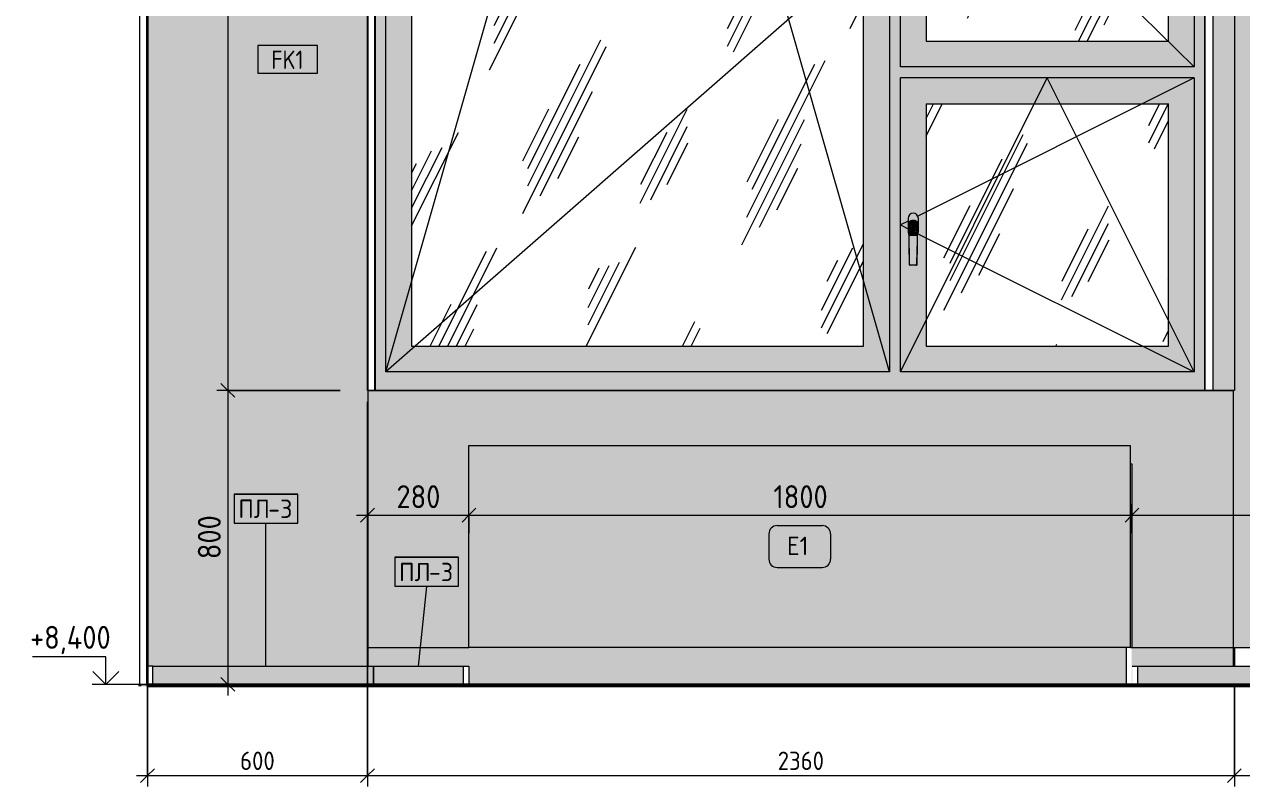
# Model space of a CAD drawing. Header units: millimetres. Extents: x -3511 to 67671, y -1987 to 16130.
# Drawn here: x 24917 to 28230, y 8122 to 10196 of the extents above; entities that cross this region are included whole.
import ezdxf

# ---------------------------------------------------------------- set-up
doc = ezdxf.new("R2010")
doc.units = ezdxf.units.MM
for name, color, linetype, lineweight in [('A-ANNO-DIMS', 7, 'Continuous', 9), ('A-ANNO-DIMS-25', 7, 'Continuous', 9), ('A-GENM', 7, 'Continuous', 9), ('A-GENM-IDEN', 7, 'Continuous', 9), ('A-GLAZ', 7, 'Continuous', 9), ('A-WALL', 7, 'Continuous', 9), ('A-WALL-IDEN', 7, 'Continuous', 9), ('A-WALL-PATT', 7, 'Continuous', 9), ('G-ANNO-DIMS', 7, 'Continuous', 9), ('G-ANNO-DIMS-1', 7, 'Continuous', 20), ('I-WALL', 7, 'Continuous', 9), ('Знаки', 7, 'Continuous', 9), ('Марки для знаков', 7, 'Continuous', 9)]:
    doc.layers.add(name, color=color, linetype=linetype, lineweight=lineweight)
for name, color, linetype, lineweight, true_color in [('A-FLOR-FNSH-1', 7, 'Continuous', 30, 0x3c3c3c), ('A-WALL-4', 7, 'Continuous', 40, 0x3c3c3c), ('A-WALL-FNSH-3', 7, 'Continuous', 30, 0x3c3c3c)]:
    doc.layers.add(name, color=color, linetype=linetype, lineweight=lineweight, true_color=true_color)
doc.styles.add('GOST Common_5', font='GOST_Common.ttf', dxfattribs={"height": 50})
doc.styles.add('GOST Common_6', font='GOST_Common.ttf', dxfattribs={"width": 0.9, "height": 50})
doc.styles.add('ISOCPEUR_2', font='isocpeur.ttf', dxfattribs={"width": 0.9, "height": 62.5})
doc.styles.add('ISOCPEUR_3', font='isocpeur.ttf', dxfattribs={"width": 0.9, "height": 50})
doc.dimstyles.new('ISO-2_0_0_9К_Средний_округл2', dxfattribs={"dimscale": 304.8, "dimtxt": 49.799059, "dimasz": 0.123031, "dimexe": 0.098425, "dimexo": 0, "dimgap": 0, "dimtad": 1, "dimdec": 0, "dimrnd": 10, "dimzin": 0, "dimdsep": 46, "dimtxsty": 'ISOCPEUR_3', "dimblk1": 'OBLIQUE', "dimblk2": 'OBLIQUE', "dimsah": 1, "dimcen": 0.09, "dimdle": 0.098425, "dimazin": 0, "dimtfac": 1, "dimtdec": 4, "dimtix": 1, "dimtmove": 0, "dimatfit": 3, "dimfxl": 1, "dimtvp": 1, "dimtolj": 1, "dimtzin": 0, "dimarcsym": 2})
doc.dimstyles.new('ISO-2_5_0_9К_БОЛЬШОЙ_1', dxfattribs={"dimscale": 304.8, "dimtxt": 62.248823, "dimasz": 0.123031, "dimexe": 0.098425, "dimexo": 0.246063, "dimgap": 0, "dimtad": 1, "dimdec": 0, "dimrnd": 10, "dimzin": 0, "dimdsep": 46, "dimtxsty": 'ISOCPEUR_2', "dimblk1": 'OBLIQUE', "dimblk2": 'OBLIQUE', "dimsah": 1, "dimcen": 0.09, "dimdle": 0.098425, "dimazin": 0, "dimtfac": 1, "dimtdec": 4, "dimtix": 1, "dimtmove": 0, "dimatfit": 3, "dimfxl": 1, "dimtvp": 1, "dimtolj": 1, "dimtzin": 0, "dimarcsym": 2})
pattern_1 = [(63.435, (12217.37, 31.75), (-255.583, 766.747), [317.5, -190.5, 317.5, -190.5, -403.903]), (63.435, (12217.37, 31.75), (-255.583, 766.747), [-1016, 127, -276.903]), (63.435, (12201.5, 47.6), (-255.583, 766.747), [254, -317.5, 190.5, -190.5, -467.403]), (63.435, (12201.5, 47.6), (-255.583, 766.747), [-952.5, 222.25, -245.153]), (63.435, (12201.5, 95.25), (-255.583, 766.747), [190.5, -381, 127, -190.5, -530.903]), (63.435, (12201.5, 95.25), (-255.583, 766.747), [-889, 285.75, -245.153]), (63.435, (12249.1, 47.6), (-255.583, 766.747), [190.5, -381, 158.75, -6404.65]), (63.435, (12296.74, 95.25), (-255.583, 766.747), [95.25, -476.25, 63.5, -6499.9]), (63.435, (12217.37, 174.6), (-255.583, 766.747), [63.5, -476.25, 63.5, -254, -562.653]), (63.435, (12217.37, 174.6), (-255.583, 766.747), [-857.25, 158.75, -403.903]), (63.435, (12503.1, 127), (-255.583, 766.747), [317.5, -476.25, 381, -251.503]), (63.435, (12503.1, 79.4), (-255.583, 766.747), [444.5, -317.5, 476.25, -188.003]), (63.435, (12534.87, 95.25), (-255.583, 766.747), [508, -254, 381, -276.903]), (63.435, (12582.5, 142.9), (-255.583, 766.747), [317.5, -444.5, 254, -403.903]), (63.435, (12534.87, 238.1), (-255.583, 766.747), [158.75, -635, 190.5, -435.653]), (63.435, (12630.1, 190.5), (-255.583, 766.747), [127, -635, 127, -530.903])]

# ---------------------------------------------------------------- blocks, each defined once
blk = doc.blocks.new('120_Окно_СКБ_2Ст - 120_Окно_СКБ_2Ст 2300х2500 _мал створка справа_-22272277-Развертка 3_45-1')
at = {"layer": 'A-GLAZ'}
h = blk.add_hatch(color=256, dxfattribs=at)
h.paths.add_polyline_path([(10776.2, 9200), (10799, 9200), (10799, 11700), (8540, 11700), (8540, 11680), (8541, 11680), (8541, 9200), (10700, 9200)])
h.paths.add_polyline_path([(10554.9, 9250), (9970, 9250), (9970, 10050), (10770, 10050), (10770, 9250), (10600.3, 9250)])
h.paths.add_polyline_path([(8784.8, 9250), (8570, 9250), (8570, 11650), (9940, 11650), (9940, 9250), (9227.3, 9250)])
h.paths.add_polyline_path([(9970, 10080), (9970, 11650), (10770, 11650), (10770, 10080), (9988.3, 10080)])
h = blk.add_hatch(color=256, dxfattribs=at)
h.paths.add_polyline_path([(8590, 9250), (9940, 9250), (9940, 11650), (8570, 11650), (8570, 9250)])
h.paths.add_polyline_path([(8640, 9320), (8640, 11580), (9870, 11580), (9870, 9320), (8784.8, 9320)])
h.paths.add_polyline_path([(9905.4, 10340.5), (9896.4, 10340.7), (9895.1, 10341.3), (9895, 10341.6), (9893.8, 10423.8), (9892.9, 10425), (9891.5, 10428.4), (9891, 10432), (9891.1, 10469), (9891.5, 10471.6), (9892.9, 10475), (9895.1, 10477.9), (9898, 10480.1), (9901.4, 10481.5), (9905, 10482), (9908.6, 10481.5), (9912, 10480.1), (9914.9, 10477.9), (9917.1, 10475), (9918.5, 10471.6), (9919, 10468), (9918.8, 10430.4), (9918.5, 10428.4), (9917.1, 10425), (9916.1, 10423.4), (9915.7, 10400.4), (9914.9, 10341.3), (9913.9, 10340.7), (9912, 10340.5), (9907.2, 10340.5)])
h = blk.add_hatch(color=256, dxfattribs=at)
h.paths.add_polyline_path([(9990, 10080), (10770, 10080), (10770, 11650), (9970, 11650), (9970, 10080), (9988.3, 10080)])
h.paths.add_polyline_path([(10700, 10150), (10040, 10150), (10040, 11580), (10700, 11580), (10700, 10332.6)])
h.paths.add_polyline_path([(10012, 10755.5), (9996.4, 10755.7), (9995.1, 10756.3), (9995, 10756.6), (9993.8, 10838.8), (9992.9, 10840), (9991.5, 10843.4), (9991, 10847.2), (9991, 10883), (9991.5, 10886.6), (9992.9, 10890), (9995.1, 10892.9), (9998, 10895.1), (10001.8, 10896.6), (10005, 10897), (10008.6, 10896.5), (10012, 10895.1), (10014.9, 10892.9), (10017.1, 10890), (10018.5, 10886.6), (10019, 10883), (10019, 10847), (10018.5, 10843.4), (10017.1, 10840), (10016.1, 10838.6), (10015.7, 10815.4), (10014.9, 10756.3), (10013.9, 10755.7), (10012.8, 10755.5)])
h = blk.add_hatch(dxfattribs=at)
h.set_pattern_fill('FP_13', color=256, style=0, pattern_type=2)
h.set_pattern_definition(pattern_1)
h.paths.add_polyline_path([(8640, 9320), (9870, 9320), (9870, 11580), (8640, 11580), (8640, 9363.7)])
h = blk.add_hatch(dxfattribs=at)
h.set_pattern_fill('FP_13', color=256, style=0, pattern_type=2)
h.set_pattern_definition(pattern_1)
h.paths.add_polyline_path([(10554.9, 10150), (10700, 10150), (10700, 11580), (10040, 11580), (10040, 10150)])
h = blk.add_hatch(color=256, dxfattribs=at)
h.paths.add_polyline_path([(9990, 9250), (10770, 9250), (10770, 10050), (9970, 10050), (9970, 9250)])
h.paths.add_polyline_path([(10040, 9320), (10040, 9980), (10700, 9980), (10700, 9320), (10112.4, 9320)])
h.paths.add_polyline_path([(10001.4, 9540.5), (9996.4, 9540.7), (9995.1, 9541.3), (9995, 9541.6), (9993.8, 9623.8), (9992.9, 9625), (9991.5, 9628.4), (9991, 9632), (9991, 9668), (9991.5, 9671.6), (9992.9, 9675), (9995.1, 9677.9), (9998, 9680.1), (10001.8, 9681.6), (10005, 9682), (10008.6, 9681.5), (10012, 9680.1), (10014.9, 9677.9), (10017.1, 9675), (10018.5, 9671.6), (10019, 9666.5), (10019, 9632), (10018.5, 9628.4), (10017.1, 9625), (10016.1, 9623.6), (10015.7, 9600.4), (10014.9, 9541.3), (10013.9, 9540.7), (10012, 9540.5), (10001.8, 9540.5)])
h = blk.add_hatch(dxfattribs=at)
h.set_pattern_fill('FP_13', color=256, style=0, pattern_type=2)
h.set_pattern_definition(pattern_1)
h.paths.add_polyline_path([(10700, 9320), (10700, 9980), (10040, 9980), (10040, 9320), (10554.9, 9320)])
h = blk.add_hatch(color=256, dxfattribs=at)
h.paths.add_polyline_path([(9992.9, 9650.3), (9993.1, 9651.9), (9993, 9650.8)])
h.paths.add_polyline_path([(9993.9, 9623.6), (9993, 9649.7), (9992.9, 9653.7), (9993.1, 9654), (9993.4, 9654.4), (9993.8, 9656.1), (9994.5, 9657.3), (9996.5, 9659.6), (9996.6, 9659.2), (9997.2, 9660), (9997.3, 9660.2), (9999.2, 9661.4), (10002, 9662.2), (10006.1, 9662.5), (10009.7, 9661.8), (10012.6, 9660.3), (10014.8, 9658.2), (10016.4, 9655.7), (10017, 9653.8), (10016.9, 9653.5), (10017.3, 9652), (10017.1, 9649.7), (10016.5, 9638.4), (10016.1, 9623.6), (10017.1, 9625), (10018.6, 9628.6), (10019, 9633.4), (10019, 9668), (10018.5, 9671.6), (10017.1, 9675), (10014.9, 9677.9), (10011.3, 9680.4), (10008.6, 9681.5), (10005, 9682), (10001.4, 9681.5), (9998, 9680.1), (9995.1, 9677.9), (9992.9, 9675), (9991.5, 9671.6), (9991, 9666.5), (9991, 9632), (9991.5, 9628.4), (9992.9, 9625), (9993.8, 9623.8)])
for points in [[(9994, 9621.2), (9994.5, 9621.6), (9997, 9621.9), (9998, 9621.9), (10000.2, 9645.9), (10001, 9652.1), (10002.6, 9659.4), (10003.4, 9662.4), (10000, 9661.7), (9997.9, 9660.7), (9997.3, 9659.9), (9997.2, 9659.7), (9996.6, 9659.2), (9996.3, 9659.4), (9995.2, 9658.3), (9993.8, 9656.1), (9993.5, 9655.4), (9993.4, 9654.3), (9992.9, 9653.3), (9993, 9649.7), (9993.3, 9645.2), (9994, 9621.2)], [(9998, 9621.9), (10012, 9621.9), (10009.9, 9645.6), (10008.7, 9653.8), (10007.5, 9659.1), (10006, 9662.5), (10003.9, 9662.2), (10002.9, 9660.2), (10002.1, 9657.7), (10001, 9652.1), (9999.5, 9639.3), (9998.1, 9622.8)], [(9998, 9540.5), (9998, 9621.9), (9994.5, 9621.6), (9994, 9621.1), (9995.1, 9541.3), (9995.9, 9540.8), (9997.9, 9540.5)], [(10012, 9540.5), (10012, 9621.9), (9998, 9621.9), (9998, 9540.5), (10005.4, 9540.5)], [(10012, 9540.5), (10014.1, 9540.8), (10014.9, 9541.3), (10015, 9541.6), (10015.9, 9621.4), (10014.3, 9621.8), (10012, 9621.9), (10012, 9545.4)], [(10016, 9620.4), (10016, 9620.5), (10016, 9620.5)]]:
    blk.add_hatch(color=256, dxfattribs=at).paths.add_polyline_path(points)
h = blk.add_hatch(color=256, dxfattribs=at)
h.paths.add_polyline_path([(10016, 9621.2), (10016.9, 9647.5), (10017.1, 9653), (10016.9, 9653.5), (10017.1, 9654), (10015.3, 9657.6), (10013.5, 9659.6), (10010.8, 9661.4), (10008, 9662.2), (10006.1, 9662.4), (10007.3, 9659.7), (10007.5, 9659.1), (10009, 9652.1), (10010.5, 9639.8), (10012.3, 9621.9), (10015.5, 9621.6), (10015.9, 9621.3)])
h.paths.add_polyline_path([(10016.4, 9654.7), (10016, 9655.7), (10016.3, 9654.9)])
for p, q in [((8520, 9200), (8520, 11700)), ((10820, 11700), (10820, 9200)), ((8570, 9250), (8570, 11650)), ((8570, 9250), (9255, 11650)), ((9940, 9250), (9255, 11650)), ((9940, 11650), (9940, 9250)), ((9970, 10080), (9970, 11650)), ((10770, 11650), (10770, 10080)), ((8640, 11580), (8640, 9320)), ((9870, 9320), (9870, 11580)), ((10040, 11580), (10040, 10150)), ((10700, 10150), (10700, 11580)), ((10015.8, 10820.1), (10770, 10080)), ((9894.1, 10409.8), (8570, 9250)), ((10040, 10150), (10700, 10150)), ((10770, 10080), (9970, 10080)), ((9970, 9250), (9970, 10050)), ((10770, 10050), (9970, 10050)), ((9970, 9250), (10370, 10050)), ((10770, 10050), (10017.6, 9673.8)), ((10770, 9250), (10370, 10050)), ((10770, 10050), (10770, 9250)), ((10040, 9980), (10040, 9320)), ((10040, 9980), (10700, 9980)), ((10700, 9320), (10700, 9980)), ((9991, 9660.5), (9970, 9650)), ((9970, 9650), (9991, 9639.5)), ((9991, 9668), (9991, 9632)), ((9991, 9668), (9991, 9632)), ((9992.5, 9649), (9992.5, 9651)), ((9995, 9541.6), (9993.5, 9650.8)), ((10003.9, 9662.5), (10006.1, 9662.5)), ((10004, 9662.5), (10006, 9662.5)), ((10006, 9661.5), (10004, 9661.5)), ((10016.5, 9651), (10015, 9541.6)), ((10017.5, 9651), (10017.5, 9649)), ((10019, 9632), (10019, 9668)), ((10019, 9632), (10019, 9668)), ((9994, 9621.1), (9994, 9620.5)), ((9994, 9620.5), (9994, 9621.1)), ((9994, 9620.5), (9994, 9620.5)), ((9996, 9621.8), (9997, 9621.9)), ((9997, 9621.9), (9998, 9621.9)), ((10012, 9621.9), (9998, 9621.9)), ((9998, 9621.9), (10012, 9621.9)), ((10012, 9621.9), (10013, 9621.9)), ((10013, 9621.9), (10014, 9621.8)), ((10016, 9620.5), (10016, 9621.1)), ((10016, 9621.1), (10016, 9620.5)), ((10017.6, 9626.2), (10770, 9250)), ((10012, 9540.5), (9998, 9540.5)), ((10012, 9540.5), (9998, 9540.5)), ((8640, 9320), (9870, 9320)), ((10040, 9320), (10700, 9320)), ((9940, 9250), (8570, 9250)), ((10770, 9250), (9970, 9250)), ((10820, 9200), (8520, 9200))]:
    blk.add_line(p, q, dxfattribs=at)
at = {"layer": 'A-GLAZ', "flags": 128}
for points in [[(9992.5, 9651), (9992.9, 9654), (9994, 9656.7), (9995.9, 9659.1), (9998.3, 9661), (10001, 9662.1), (10004, 9662.5)], [(9993.2, 9645.2), (9992.9, 9646), (9992.5, 9649)], [(9992.9, 9646.2), (9993, 9645.5), (9993.4, 9639.4), (9993.7, 9632.4), (9993.8, 9628.6)], [(10006, 9662.5), (10009, 9662.1), (10011.7, 9661), (10014.1, 9659.1), (10016, 9656.7), (10017.1, 9654), (10017.5, 9651)], [(10017.1, 9646.2), (10017, 9645.5), (10016.6, 9639.4), (10016.3, 9632.4), (10016.2, 9628.6)], [(10017.5, 9649), (10017.1, 9646), (10016.8, 9645.2)], [(9998, 9621.9), (9997, 9621.9), (9996, 9621.8), (9995.2, 9621.7), (9994.5, 9621.6), (9994.1, 9621.4), (9994, 9621.2)], [(9994, 9621.2), (9994.1, 9621.4), (9994.5, 9621.6)], [(9994.5, 9621.6), (9995.2, 9621.7), (9996, 9621.8)], [(10016, 9621.2), (10015.9, 9621.4), (10015.5, 9621.6), (10014.8, 9621.7), (10014, 9621.8), (10013, 9621.9), (10012, 9621.9)], [(10014, 9621.8), (10014.8, 9621.7), (10015.5, 9621.6)], [(10015.5, 9621.6), (10015.9, 9621.4), (10016, 9621.2)], [(9995, 9541.6), (9994.5, 9582.7), (9994.3, 9592.5)], [(10015, 9541.6), (10015.5, 9582.7), (10015.7, 9592.5)], [(9998, 9540.5), (9997.2, 9540.5), (9996.5, 9540.6), (9995.9, 9540.8), (9995.4, 9541), (9995.1, 9541.3), (9995, 9541.6)], [(10015, 9541.6), (10014.9, 9541.3), (10014.6, 9541), (10014.1, 9540.8), (10013.5, 9540.6), (10012.8, 9540.5), (10012, 9540.5)]]:
    blk.add_lwpolyline(points, dxfattribs=at)
at = {"layer": 'A-GLAZ'}
for centre, radius, start, end in [((10005, 9668), 14, 0, 180), ((10005, 9668), 14, 0, 180), ((10004, 9651), 11.5, 90.2744, 204.8614), ((10004, 9651), 10.5, 90.2744, 181.3109), ((10006, 9651), 10.5, 0.0023, 89.7256), ((10006, 9651), 11.5, 335.1322, 89.7256), ((10005, 9632), 14, 180, 217.3919), ((10005, 9632), 14, 180, 217.174), ((10005, 9632), 14, 322.6053, 0), ((10005, 9632), 14, 322.826, 0)]:
    blk.add_arc(centre, radius, start, end, dxfattribs=at)
for centre, start_param, end_param in [((9998, 9541.6), 3.142903, 4.711079), ((10012, 9541.6), 4.713699, 6.278048)]:
    blk.add_ellipse(centre, major_axis=(3, 0), ratio=0.374607, start_param=start_param, end_param=end_param, dxfattribs=at)
blk = doc.blocks.new('Плинтус - Плинтус темный _ст_школа_-33413688-Развертка 3_45-1')
at = {"layer": 'A-GENM'}
for p, q in [((7936, 8450), (7921, 8450)), ((7921, 8450), (7921, 8400)), ((7936, 8400), (7936, 8450)), ((7921, 8400), (7936, 8400))]:
    blk.add_line(p, q, dxfattribs=at)
blk = doc.blocks.new('Плинтус - Плинтус темный _ст_школа_-33412924-Развертка 3_45-1')
at = {"layer": 'A-GENM'}
blk.add_hatch(color=256, dxfattribs=at).paths.add_polyline_path([(7936, 8400), (8536, 8400), (8536, 8450), (7936, 8450)])
for p in [(7936, 8450), (8536, 8400)]:
    blk.add_line(p, (8536, 8450), dxfattribs=at)
blk = doc.blocks.new('Плинтус - Плинтус темный _ст_школа_-32862343-Развертка 3_45-1')
at = {"layer": 'A-GENM'}
blk.add_line((8536, 8450), (8536, 8400), dxfattribs=at)
blk = doc.blocks.new('Плинтус - Плинтус керамогранит светло-серый-29857372-Развертка 3_45-1')
at = {"layer": 'A-GENM'}
for p, q in [((10585.3, 8400), (10585.3, 8500)), ((10596, 8500), (10599.3, 8500))]:
    blk.add_line(p, q, dxfattribs=at)
blk = doc.blocks.new('Плинтус - Плинтус темный _ст_школа_-32863783-Развертка 3_45-1')
at = {"layer": 'A-GENM'}
blk.add_hatch(color=256, dxfattribs=at).paths.add_polyline_path([(11440, 8400), (11742.8, 8400), (11742.8, 8450), (10615.3, 8450), (10615.3, 8400), (11419, 8400)])
for p, q in [((10601.3, 8450), (10615.3, 8450)), ((10615.3, 8450), (11742.8, 8450)), ((10615.3, 8450), (10615.3, 8400)), ((11742.8, 8450), (11756.8, 8450)), ((11742.8, 8400), (11742.8, 8450))]:
    blk.add_line(p, q, dxfattribs=at)
blk = doc.blocks.new('Плинтус - Плинтус темный _ст_школа_-32863781-Развертка 3_45-1')
at = {"layer": 'A-GENM'}
blk.add_hatch(color=256, dxfattribs=at).paths.add_polyline_path([(8781, 8400), (8781, 8450), (8536, 8450), (8536, 8400), (8765.5, 8400)])
for p, q in [((8536, 8450), (8781, 8450)), ((8781, 8450), (8796, 8450)), ((8781, 8400), (8781, 8450)), ((8796, 8450), (8796, 8400))]:
    blk.add_line(p, q, dxfattribs=at)
blk = doc.blocks.new('Съемный металлический экран с перфорацией - E1-31419150-Развертка 3_45-1')
at = {"layer": 'Знаки'}
h = blk.add_hatch(dxfattribs=at)
h.set_pattern_fill('FP_16', color=256, style=0, pattern_type=2)
h.set_pattern_definition([(0, (12158.517, 0), (0, 12.7), [3.403, -18.594]), (60, (12164.867, 1.701), (-10.998523, 6.35), [3.403, -18.594]), (120, (12166.568, 8.051), (-10.998523, -6.35), [3.403, -18.594]), (30, (12161.92, 0), (2.3e-05, 25.39996), [3.403, -21.997]), (30, (12155.57, 11), (2.3e-05, 25.39996), [3.403, -21.997]), (150, (12158.517, 0), (-21.997023, -12.69996), [3.403, -21.997]), (150, (12164.867, 11), (-21.997023, -12.69996), [3.403, -21.997]), (90, (12166.568, 4.65), (-21.997, 12.7), [3.403, -21.997]), (90, (12153.868, 4.65), (-21.997, 12.7), [3.403, -21.997])])
h.paths.add_polyline_path([(8796, 8500), (10596, 8500), (10596, 9050), (8796, 9050), (8796, 8516)])
for p, q in [((8796, 9050), (10596, 9050)), ((8796, 8500), (8796, 9050)), ((10596, 8500), (10596, 9050)), ((10596, 8500), (8796, 8500))]:
    blk.add_line(p, q, dxfattribs=at)
blk = doc.blocks.new('Зашивка приборов отопления36 - Зашивка приборов отопления-33324807-Развертка 3_45-1')
at = {"layer": 'A-WALL'}
blk.add_hatch(color=256, dxfattribs=at).paths.add_polyline_path([(10333.6, 8400), (10585.3, 8400), (10585.3, 8500), (8796, 8500), (8796, 9050), (10596, 9050), (10596, 8500), (10599.3, 8500), (10599.3, 8400), (10601.3, 8400), (10601.3, 8450), (10876.4, 8450), (10876.4, 9200), (8521, 9199.9), (8521, 8450), (8796, 8450), (8796, 8400), (10112.4, 8400)])
for p in [(8521, 9200), (10876.4, 8450)]:
    blk.add_line(p, (10876.4, 9200), dxfattribs=at)
blk = doc.blocks.new('Высотные отметки - Стрелка_Верх-17668718-Развертка 3_45-1')
at = {"layer": 'G-ANNO-DIMS'}
for p, q in [((7794.8, 11875), (7594.8, 11875)), ((7794.8, 11800), (7794.8, 11875)), ((7832.7, 11800), (7757.7, 11800))]:
    blk.add_line(p, q, dxfattribs=at)
at = {"layer": 'G-ANNO-DIMS-1'}
for q in [(7759.5, 11835.4), (7830.2, 11835.4)]:
    blk.add_line((7794.8, 11800), q, dxfattribs=at)
blk = doc.blocks.new('DIMBLOCK7-Развертка 3_45-1')
at = {"layer": 'A-ANNO-DIMS-25'}
for p, q in [((25851, 9169.1), (25851, 8121.8)), ((25851, 8151.8), (25851, 9169.1)), ((25252, 8400), (25252, 8121.8)), ((25252, 8151.8), (25252, 8400)), ((25222, 8151.8), (25851, 8151.8))]:
    blk.add_line(p, q, dxfattribs=at)
at = {"layer": 'A-ANNO-DIMS-25', "lineweight": 20}
for p, q in [((25252, 8151.8), (25233.2, 8133)), ((25252, 8151.8), (25270.7, 8170.5)), ((25851, 8151.8), (25832.2, 8133)), ((25851, 8151.8), (25869.7, 8170.5))]:
    blk.add_line(p, q, dxfattribs=at)
at = {"layer": 'A-ANNO-DIMS-25', "color": 0, "insert": (25504.1, 8217.1), "char_height": 50, "width": 113.772, "attachment_point": 1, "line_spacing_factor": 1.149209, "style": 'ISOCPEUR_3'}
blk.add_mtext('600', dxfattribs=at)
blk = doc.blocks.new('_Oblique')
at = {"color": 0, "linetype": 'ByBlock', "lineweight": -2}
blk.add_line((-0.5, -0.5), (0.5, 0.5), dxfattribs=at)
blk = doc.blocks.new('DIMBLOCK8-Развертка 3_45-1')
at = {"layer": 'A-ANNO-DIMS-25'}
for p, q in [((25851, 9169.1), (25851, 8121.8)), ((25851, 8151.8), (25851, 9169.1)), ((28210, 8400), (28210, 8121.8)), ((28210, 8151.8), (28210, 8400)), ((25851, 8151.8), (28210, 8151.8))]:
    blk.add_line(p, q, dxfattribs=at)
at = {"layer": 'A-ANNO-DIMS-25', "lineweight": 20}
for p, q in [((25851, 8151.8), (25832.2, 8133)), ((25851, 8151.8), (25869.7, 8170.5)), ((28210, 8151.8), (28191.2, 8133)), ((28210, 8151.8), (28228.7, 8170.5))]:
    blk.add_line(p, q, dxfattribs=at)
at = {"layer": 'A-ANNO-DIMS-25', "color": 0, "insert": (26967.3, 8217.1), "char_height": 50, "width": 151.696, "attachment_point": 1, "line_spacing_factor": 1.149209, "style": 'ISOCPEUR_3'}
blk.add_mtext('2360', dxfattribs=at)
blk = doc.blocks.new('DIMBLOCK9-Развертка 3_45-1')
at = {"layer": 'A-ANNO-DIMS-25'}
for p, q in [((28210, 8400), (28210, 8121.8)), ((28210, 8151.8), (28210, 8400)), ((28750, 8400), (28750, 8121.8)), ((28750, 8151.8), (28750, 8400)), ((28210, 8151.8), (28750, 8151.8))]:
    blk.add_line(p, q, dxfattribs=at)
at = {"layer": 'A-ANNO-DIMS-25', "lineweight": 20}
for p, q in [((28210, 8151.8), (28191.2, 8133)), ((28210, 8151.8), (28228.7, 8170.5)), ((28750, 8151.8), (28731.2, 8133)), ((28750, 8151.8), (28768.7, 8170.5))]:
    blk.add_line(p, q, dxfattribs=at)
at = {"layer": 'A-ANNO-DIMS-25', "color": 0, "insert": (28430.2, 8217.1), "char_height": 50, "width": 119.518, "attachment_point": 1, "line_spacing_factor": 1.149209, "style": 'ISOCPEUR_3'}
blk.add_mtext('540', dxfattribs=at)
blk = doc.blocks.new('DIMBLOCK13-Развертка 3_45-1')
at = {"layer": 'A-ANNO-DIMS-25'}
for p, q in [((25776, 11700), (25440.8, 11700)), ((25470.8, 11700), (25470.8, 9200)), ((25470.8, 11700), (25776, 11700)), ((25776, 9200), (25440.8, 9200)), ((25470.8, 9200), (25776, 9200))]:
    blk.add_line(p, q, dxfattribs=at)
at = {"layer": 'A-ANNO-DIMS-25', "lineweight": 20}
for p, q in [((25470.8, 11700), (25452, 11718.7)), ((25470.8, 11700), (25489.5, 11681.2)), ((25470.8, 9200), (25452, 9218.7)), ((25470.8, 9200), (25489.5, 9181.2))]:
    blk.add_line(p, q, dxfattribs=at)
at = {"layer": 'A-ANNO-DIMS-25', "color": 0, "insert": (25389.1, 10371), "char_height": 62.5, "width": 189.619, "attachment_point": 1, "rotation": 90, "line_spacing_factor": 1.149209, "style": 'ISOCPEUR_2'}
blk.add_mtext('2500', dxfattribs=at)
blk = doc.blocks.new('DIMBLOCK14-Развертка 3_45-1')
at = {"layer": 'A-ANNO-DIMS-25', "lineweight": 20}
for p, q in [((25470.8, 9200), (25452, 9218.7)), ((25470.8, 9200), (25489.5, 9181.2)), ((25470.8, 8400), (25452, 8418.7)), ((25470.8, 8400), (25489.5, 8381.2))]:
    blk.add_line(p, q, dxfattribs=at)
at = {"layer": 'A-ANNO-DIMS-25'}
for p, q in [((25776, 9200), (25440.8, 9200)), ((25470.8, 9200), (25470.8, 8370)), ((25470.8, 9200), (25776, 9200)), ((25422.3, 8400), (25500.8, 8400)), ((25470.8, 8400), (25422.3, 8400))]:
    blk.add_line(p, q, dxfattribs=at)
at = {"layer": 'A-ANNO-DIMS-25', "color": 0, "insert": (25389.1, 8740.7), "char_height": 62.5, "width": 142.215, "attachment_point": 1, "rotation": 90, "line_spacing_factor": 1.149209, "style": 'ISOCPEUR_2'}
blk.add_mtext('800', dxfattribs=at)
blk = doc.blocks.new('DIMBLOCK15-Развертка 3_45-1')
at = {"layer": 'A-ANNO-DIMS-25'}
for p, q in [((25851, 9094.1), (25851, 8830.3)), ((25851, 8860.3), (25851, 9094.1)), ((26127, 8811.9), (26127, 8890.3)), ((25821, 8860.3), (26127, 8860.3)), ((26127, 8860.3), (26127, 8811.9))]:
    blk.add_line(p, q, dxfattribs=at)
at = {"layer": 'A-ANNO-DIMS-25', "lineweight": 20}
for p, q in [((25851, 8860.3), (25869.7, 8879.1)), ((26127, 8860.3), (26145.7, 8879.1)), ((25851, 8860.3), (25832.2, 8841.6)), ((26127, 8860.3), (26108.2, 8841.6))]:
    blk.add_line(p, q, dxfattribs=at)
at = {"layer": 'A-ANNO-DIMS-25', "color": 0, "insert": (25929.7, 8942), "char_height": 62.5, "width": 142.215, "attachment_point": 1, "line_spacing_factor": 1.149209, "style": 'ISOCPEUR_2'}
blk.add_mtext('280', dxfattribs=at)
blk = doc.blocks.new('DIMBLOCK16-Развертка 3_45-1')
at = {"layer": 'A-ANNO-DIMS-25'}
for p, q in [((26127, 8811.9), (26127, 8890.3)), ((27931.3, 8811.9), (27931.3, 8890.3)), ((26127, 8860.3), (27931.3, 8860.3)), ((26127, 8860.3), (26127, 8811.9)), ((27931.3, 8860.3), (27931.3, 8811.9))]:
    blk.add_line(p, q, dxfattribs=at)
at = {"layer": 'A-ANNO-DIMS-25', "lineweight": 20}
for p, q in [((26127, 8860.3), (26145.7, 8879.1)), ((27931.3, 8860.3), (27950, 8879.1)), ((26127, 8860.3), (26108.2, 8841.6)), ((27931.3, 8860.3), (27912.5, 8841.6))]:
    blk.add_line(p, q, dxfattribs=at)
at = {"layer": 'A-ANNO-DIMS-25', "color": 0, "insert": (26955.5, 8942), "char_height": 62.5, "width": 176.691, "attachment_point": 1, "line_spacing_factor": 1.149209, "style": 'ISOCPEUR_2'}
blk.add_mtext('1800', dxfattribs=at)
blk = doc.blocks.new('DIMBLOCK17-Развертка 3_45-1')
at = {"layer": 'A-ANNO-DIMS-25'}
for p, q in [((27931.3, 8811.9), (27931.3, 8890.3)), ((29088.7, 8811.9), (29088.7, 8890.3)), ((27931.3, 8860.3), (29088.7, 8860.3)), ((27931.3, 8860.3), (27931.3, 8811.9)), ((29088.7, 8860.3), (29088.7, 8811.9))]:
    blk.add_line(p, q, dxfattribs=at)
at = {"layer": 'A-ANNO-DIMS-25', "lineweight": 20}
for p, q in [((27931.3, 8860.3), (27950, 8879.1)), ((29088.7, 8860.3), (29107.5, 8879.1)), ((27931.3, 8860.3), (27912.5, 8841.6)), ((29088.7, 8860.3), (29070, 8841.6))]:
    blk.add_line(p, q, dxfattribs=at)
at = {"layer": 'A-ANNO-DIMS-25', "color": 0, "insert": (28441.8, 8942), "char_height": 62.5, "width": 163.762, "attachment_point": 1, "line_spacing_factor": 1.149209, "style": 'ISOCPEUR_2'}
blk.add_mtext('1160', dxfattribs=at)
blk = doc.blocks.new('Mark Reiling - Mark Reiling-26174330-Развертка 3_45-1')
at = {"layer": 'A-GENM-IDEN'}
for p, q in [((8156.8, 8917.8), (8156.8, 8839)), ((8156.8, 8917.8), (8330.2, 8917.8)), ((8330.2, 8917.8), (8156.8, 8917.8)), ((8156.8, 8917.8), (8156.8, 8839)), ((8330.2, 8839), (8330.2, 8917.8)), ((8330.2, 8839), (8330.2, 8917.8)), ((8156.8, 8839), (8330.2, 8839)), ((8156.8, 8839), (8330.2, 8839))]:
    blk.add_line(p, q, dxfattribs=at)
blk = doc.blocks.new('М_стена_0001 - Типоразмер_без рамки-25382661-Развертка 3_45-1')
at = {"layer": 'A-WALL-IDEN'}
for p, q in [((13892, 10138.1), (13728.8, 10138.1)), ((13728.8, 10138.1), (13728.8, 10063.1)), ((13892, 10063.1), (13892, 10138.1)), ((13728.8, 10063.1), (13892, 10063.1))]:
    blk.add_line(p, q, dxfattribs=at)
blk = doc.blocks.new('Марка_Знаки - В прямоуг_Наименование краткое-30718135-Развертка 3_45-1')
at = {"layer": 'Марки для знаков'}
for p, q in [((9634.6, 8831.9), (9757.4, 8831.9)), ((9612.1, 8809.4), (9612.1, 8740.4)), ((9779.9, 8809.4), (9779.9, 8740.6)), ((9634.5, 8718.1), (9757.4, 8718.1))]:
    blk.add_line(p, q, dxfattribs=at)
for centre, radius, start, end in [((9634.6, 8809.4), 22.5, 90, 180), ((9757.4, 8809.4), 22.5, 0, 90), ((9634.5, 8740.4), 22.3, 180, 270), ((9757.4, 8740.6), 22.5, 270, 0)]:
    blk.add_arc(centre, radius, start, end, dxfattribs=at)

msp = doc.modelspace()

# ---------------------------------------------------------------- hatches: boundary and pattern name
at = {"layer": 'A-WALL-PATT'}
for points in [[(25252, 8450), (25851, 8450), (25851, 11800), (25252, 11800), (25252, 8879.3)], [(25852, 8450), (25852, 11800), (25851, 11800), (25851, 8450)], [(28731, 8500), (28750, 8500), (28750, 9200), (28751, 9200), (28751, 11800), (28210, 11800), (28210, 9200), (28207.3, 9199.7), (28207.3, 8500), (28231, 8500)]]:
    msp.add_hatch(color=256, dxfattribs=at).paths.add_polyline_path(points)
h = msp.add_hatch(color=256, dxfattribs=at)
h.paths.add_polyline_path([(28209.7, 8450), (28210, 8450), (28209.7, 8500), (28207.3, 8500), (28207.3, 8450)])
h.paths.add_polyline_path([(28210, 9200), (28210, 11800), (25852, 11800), (25852, 11700), (28151, 11700), (28151, 9200), (28207.3, 9200)])
at = {"layer": 'I-WALL'}
for points in [[(28131, 9200), (28131, 11700), (28130, 11700), (28130, 9200)], [(25871, 9200), (25872, 9200), (25872, 11680), (25871, 11680), (25871, 9201)], [(25673.3, 8394.9), (25252, 8395), (25252, 8400), (25231, 8400), (25231.3, 8394.9), (25267, 8394.9)], [(25831, 8394.9), (25831, 8395), (25751, 8394.9)]]:
    msp.add_hatch(color=256, dxfattribs=at).paths.add_polyline_path(points)

# ---------------------------------------------------------------- linework, layer by layer
at = {"layer": 'A-FLOR-FNSH-1'}
for p, q in [((25252, 8400), (25252, 8395)), ((32290, 8400), (25252, 8400)), ((25252, 8395), (32290, 8395)), ((28211, 8395), (28211, 8400))]:
    msp.add_line(p, q, dxfattribs=at)
at = {"layer": 'A-GENM-IDEN'}
for p, q in [((25574.5, 8450), (25574.5, 8838)), ((25989.5, 8450), (26012, 8666))]:
    msp.add_line(p, q, dxfattribs=at)
at = {"layer": 'A-WALL'}
msp.add_line((25231, 8400), (25231, 12270), dxfattribs=at)
at = {"layer": 'A-WALL-4'}
msp.add_line((25231, 8394.9), (25231, 8400), dxfattribs=at)
at = {"layer": 'A-WALL-FNSH-3'}
for p, q in [((25251, 11800), (25251, 8400)), ((25252, 8400), (25252, 11800)), ((25251, 8400), (25252, 8400))]:
    msp.add_line(p, q, dxfattribs=at)
at = {"layer": 'G-ANNO-DIMS'}
msp.add_line((25334.1, 8400), (25139, 8400), dxfattribs=at)
at = {"layer": 'I-WALL'}
for p, q in [((25852, 11800), (25852, 8450)), ((28210, 11800), (28210, 9200)), ((25871, 9200), (25871, 11700)), ((28130, 9200), (28130, 11700)), ((28131, 9200), (28131, 11700)), ((28151, 11700), (28151, 9200)), ((25872, 11680), (25872, 9200)), ((28210, 9200), (25852, 9200)), ((27927, 9000), (27931.3, 9000)), ((27931.3, 9000), (27931.3, 8500)), ((25852, 8500), (26127, 8500)), ((27931.3, 8500), (29085.7, 8500)), ((28210, 8450), (28210, 8500)), ((28211, 8450), (28211, 8500)), ((25231, 8400), (25251, 8400))]:
    msp.add_line(p, q, dxfattribs=at)

# ---------------------------------------------------------------- block references
at = {"layer": 'A-GENM'}
for name in ['Плинтус - Плинтус керамогранит светло-серый-29857372-Развертка 3_45-1', 'Плинтус - Плинтус темный _ст_школа_-33413688-Развертка 3_45-1', 'Плинтус - Плинтус темный _ст_школа_-33412924-Развертка 3_45-1', 'Плинтус - Плинтус темный _ст_школа_-32862343-Развертка 3_45-1', 'Плинтус - Плинтус темный _ст_школа_-32863781-Развертка 3_45-1', 'Плинтус - Плинтус темный _ст_школа_-32863783-Развертка 3_45-1']:
    msp.add_blockref(name, (17331, 0), dxfattribs=at)
at = {"layer": 'A-GENM-IDEN'}
for p in [(17331, 0), (17768.5, -172)]:
    msp.add_blockref('Mark Reiling - Mark Reiling-26174330-Развертка 3_45-1', p, dxfattribs=at)
at = {"layer": 'A-GLAZ'}
msp.add_blockref('120_Окно_СКБ_2Ст - 120_Окно_СКБ_2Ст 2300х2500 _мал створка справа_-22272277-Развертка 3_45-1', (17331, 0), dxfattribs=at)
at = {"layer": 'A-WALL'}
msp.add_blockref('Зашивка приборов отопления36 - Зашивка приборов отопления-33324807-Развертка 3_45-1', (17331, 0), dxfattribs=at)
at = {"layer": 'A-WALL-IDEN'}
msp.add_blockref('М_стена_0001 - Типоразмер_без рамки-25382661-Развертка 3_45-1', (11823.1, 0), dxfattribs=at)
at = {"layer": 'G-ANNO-DIMS'}
msp.add_blockref('Высотные отметки - Стрелка_Верх-17668718-Развертка 3_45-1', (17344.1, -3400), dxfattribs=at)
at = {"layer": 'Знаки'}
msp.add_blockref('Съемный металлический экран с перфорацией - E1-31419150-Развертка 3_45-1', (17331, 0), dxfattribs=at)
at = {"layer": 'Марки для знаков'}
msp.add_blockref('Марка_Знаки - В прямоуг_Наименование краткое-30718135-Развертка 3_45-1', (17331, 0), dxfattribs=at)

# ---------------------------------------------------------------- texts
at = {"layer": 'A-GENM-IDEN', "char_height": 50, "attachment_point": 1, "style": 'GOST Common_5'}
for s, insert, width in [('ПЛ', (25499.3, 8902.8), 98.207), ('-3', (25580.4, 8902.8), 86.181), ('ПЛ', (25936.8, 8730.8), 98.207), ('-3', (26017.9, 8730.8), 86.181)]:
    msp.add_mtext(s, dxfattribs=dict(at, insert=insert, width=width))
at = {"layer": 'A-WALL-IDEN', "insert": (25588.7, 10124.5), "char_height": 50, "width": 111.835, "attachment_point": 1, "style": 'GOST Common_6'}
msp.add_mtext('FK1', dxfattribs=at)
at = {"layer": 'Марки для знаков', "insert": (26992.7, 8801.8), "char_height": 50, "width": 74.156, "attachment_point": 1, "style": 'GOST Common_5'}
msp.add_mtext('E1', dxfattribs=at)

# ---------------------------------------------------------------- dimensions: what is measured, and where the dimension line sits
at = {"layer": 'A-ANNO-DIMS'}
for base, p1, p2, override, picture, middle in [((25470.8, 9200), (25851, 11700), (25851, 9200), {"dimpost": '<>', "dimfxl": 2500}, 'DIMBLOCK13-Развертка 3_45-1', (25439.5, 10450)), ((25470.8, 8400), (25851, 9200), (25497.3, 8400), {"dimpost": '<>', "dimfxl": 874.687841}, 'DIMBLOCK14-Развертка 3_45-1', (25439.5, 8800))]:
    dim = msp.add_linear_dim(base=base, p1=p1, p2=p2, angle=90, dimstyle='ISO-2_5_0_9К_БОЛЬШОЙ_1', override=override, dxfattribs=at)
    dim.commit()
    dim.dimension.update_dxf_attribs({"geometry": picture, "text_midpoint": middle})
for base, p1, p2, dimstyle, override, picture, middle in [((26127, 8860.3), (25851, 9169.1), (26127, 8886.9), 'ISO-2_5_0_9К_БОЛЬШОЙ_1', {"dimpost": '<>', "dimfxl": 394.740184}, 'DIMBLOCK15-Развертка 3_45-1', (25989, 8891.6)), ((28210, 8151.8), (25851, 9169.1), (28210, 8400), 'ISO-2_0_0_9К_Средний_округл2', {"dimpost": '<>', "dimfxl": 2481.199677}, 'DIMBLOCK8-Развертка 3_45-1', (27030.5, 8176.8)), ((27931.3, 8860.3), (26127, 8886.9), (27931.3, 8886.9), 'ISO-2_5_0_9К_БОЛЬШОЙ_1', {"dimpost": '<>', "dimfxl": 1804.287786}, 'DIMBLOCK16-Развертка 3_45-1', (27029.1, 8891.6)), ((29088.7, 8860.3), (27931.3, 8886.9), (29088.7, 8886.9), 'ISO-2_5_0_9К_БОЛЬШОЙ_1', {"dimpost": '<>', "dimfxl": 1157.479885}, 'DIMBLOCK17-Развертка 3_45-1', (28510, 8891.6)), ((28750, 8151.8), (28210, 8400), (28750, 8400), 'ISO-2_0_0_9К_Средний_округл2', {"dimpost": '<>', "dimfxl": 540}, 'DIMBLOCK9-Развертка 3_45-1', (28480, 8176.8))]:
    dim = msp.add_linear_dim(base=base, p1=p1, p2=p2, dimstyle=dimstyle, override=override, dxfattribs=at)
    dim.commit()
    dim.dimension.update_dxf_attribs({"geometry": picture, "text_midpoint": middle})

# ---------------------------------------------------------------- next in the draw order: texts
at = {"layer": 'G-ANNO-DIMS', "insert": (24932.5, 8559.2), "char_height": 62.5, "width": 261.428, "attachment_point": 1, "line_spacing_factor": 1.149209, "style": 'ISOCPEUR_2', "bg_fill": 3, "box_fill_scale": 1.25, "bg_fill_color": 256, "bg_fill_true_color": 13158600, "bg_fill_transparency": 0}
msp.add_mtext('+8,400', dxfattribs=at)

# ---------------------------------------------------------------- next in the draw order: dimensions: what is measured, and where the dimension line sits
at = {"layer": 'A-ANNO-DIMS'}
dim = msp.add_linear_dim(base=(25851, 8151.8), p1=(25252, 8400), p2=(25851, 9169.1), dimstyle='ISO-2_0_0_9К_Средний_округл2', override={"dimpost": '<>', "dimfxl": 974.818884}, dxfattribs=at)
dim.commit()
dim.dimension.update_dxf_attribs({"geometry": 'DIMBLOCK7-Развертка 3_45-1', "text_midpoint": (25551.5, 8176.8)})

doc.saveas('drawing.dxf')
